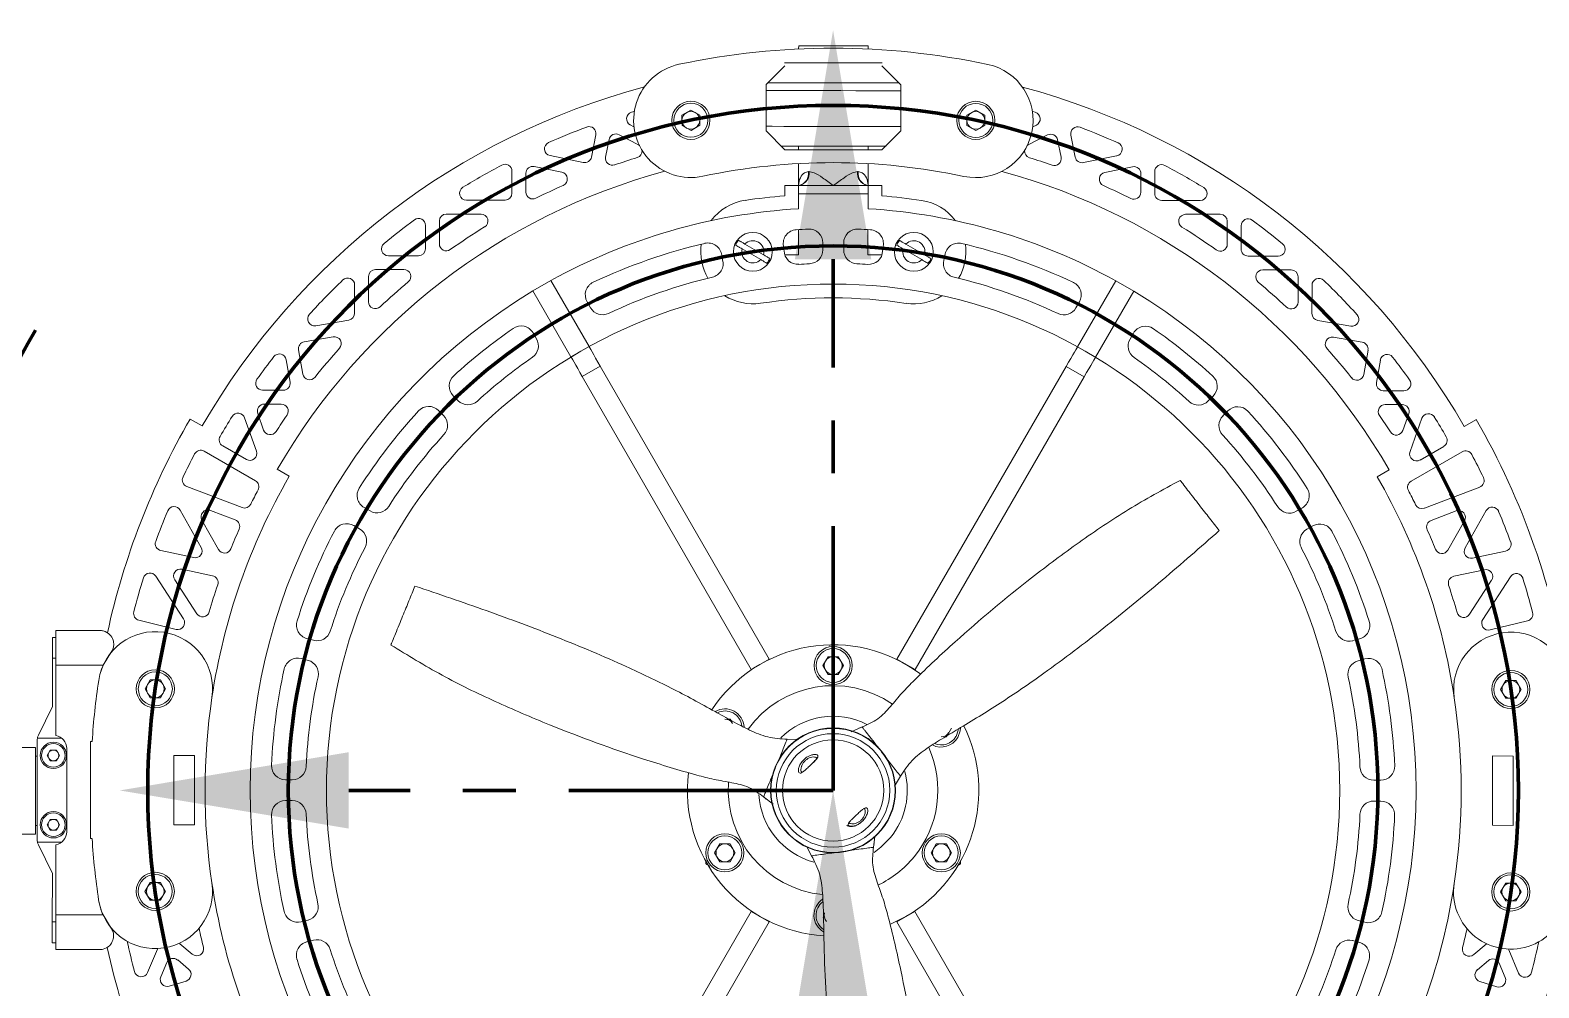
# Model space of a CAD drawing. Header units: millimetres. Extents: x 293 to 902, y 110 to 719.
# Drawn here: x 481.7 to 699.1, y 581.4 to 719.4 of the extents above; entities that cross this region are included whole.
import ezdxf

# ---------------------------------------------------------------- set-up
doc = ezdxf.new("R2010")
doc.units = ezdxf.units.MM
doc.linetypes.add('CENTERX2', pattern=[20.32, 12.7, -2.54, 2.54, -2.54])

msp = doc.modelspace()

# ---------------------------------------------------------------- linework, layer by layer
at = {"color": 7, "linetype": 'Continuous', "lineweight": 15}
for p, q in [((592.48, 717.17), (592.47, 716.72)), ((602.47, 716.71), (602.48, 717.16)), ((590.49, 714.28), (587.77, 711.57)), ((607.18, 711.56), (604.46, 714.27)), ((587.77, 711.57), (587.77, 704.89)), ((607.17, 704.89), (607.18, 711.56)), ((575.65, 707.16), (576.92, 707.91)), ((575.65, 707.16), (575.67, 705.68)), ((578.21, 707.19), (576.92, 707.91)), ((578.21, 707.19), (578.23, 705.71)), ((616.72, 707.16), (618, 707.9)), ((616.72, 707.16), (616.72, 705.68)), ((619.28, 707.16), (618, 707.9)), ((619.28, 707.16), (619.28, 705.68)), ((566.6, 704.34), (569.38, 702.91)), ((568.21, 705.76), (568.74, 705.49)), ((575.67, 705.68), (576.96, 704.96)), ((578.23, 705.71), (576.96, 704.96)), ((590.49, 702.18), (587.77, 704.89)), ((607.17, 704.89), (604.45, 702.17)), ((616.72, 705.68), (618, 704.94)), ((619.28, 705.68), (618, 704.94)), ((626.73, 705.74), (626.2, 705.47)), ((562.61, 701.14), (563.25, 704.32)), ((564.65, 701.14), (565.16, 703.66)), ((569.52, 702.82), (569.38, 702.91)), ((604.45, 702.17), (590.49, 702.18)), ((592.47, 702.71), (592.47, 702.18)), ((602.47, 702.18), (602.47, 702.7)), ((625.42, 702.8), (625.56, 702.89)), ((628.34, 704.32), (625.56, 702.89)), ((630.29, 701.12), (629.78, 703.63)), ((632.33, 701.11), (631.69, 704.29)), ((556.64, 701.34), (561.43, 700.36)), ((592.47, 700.2), (592.47, 697.04)), ((602.47, 697.03), (602.47, 700.19)), ((638.29, 701.31), (633.51, 700.33)), ((551.16, 695.92), (551.16, 699.09)), ((553.16, 696.09), (553.16, 698.79)), ((554.36, 699.76), (558.34, 698.95)), ((593.97, 699.03), (593.9, 699.03)), ((640.58, 699.73), (636.6, 698.92)), ((641.78, 696.05), (641.78, 698.75)), ((643.78, 695.88), (643.78, 699.05)), ((590.47, 697.04), (590.47, 695.55)), ((592.47, 697.04), (590.47, 697.04)), ((592.47, 697.04), (592.57, 697.04)), ((592.47, 695.84), (592.47, 697.04)), ((592.47, 693.69), (592.47, 695.84)), ((592.47, 695.84), (602.47, 695.83)), ((592.57, 697.04), (597.47, 697.03)), ((597.47, 697.03), (602.37, 697.03)), ((602.37, 697.03), (602.47, 697.03)), ((602.47, 695.83), (602.47, 697.03)), ((604.47, 697.03), (602.47, 697.03)), ((602.47, 695.83), (602.47, 693.68)), ((604.47, 697.03), (604.47, 695.55)), ((544.61, 694.92), (550.15, 694.92)), ((650.32, 694.88), (644.78, 694.88)), ((540.7, 688.61), (540.7, 691.92)), ((541.7, 692.92), (546.7, 692.92)), ((653.23, 692.88), (648.23, 692.88)), ((654.23, 688.57), (654.23, 691.88)), ((538.7, 687.91), (538.7, 691.28)), ((592.46, 690.68), (592.46, 687.04)), ((602.46, 690.68), (602.46, 687.03)), ((656.23, 687.86), (656.23, 691.23)), ((587, 686.35), (584.32, 687.9)), ((584.72, 688.6), (587.4, 687.05)), ((590.46, 687.03), (590.46, 687.04)), ((590.46, 687.04), (592.46, 687.04)), ((595.96, 687.76), (595.96, 688.76)), ((598.96, 687.75), (598.96, 688.76)), ((604.46, 687.03), (602.46, 687.03)), ((604.46, 687.02), (604.46, 687.03)), ((610.21, 686.35), (607.52, 687.9)), ((607.92, 688.59), (610.61, 687.04)), ((531.49, 684.91), (535.58, 684.91)), ((533.36, 686.91), (537.7, 686.91)), ((661.57, 686.86), (657.23, 686.86)), ((663.44, 684.86), (659.34, 684.86)), ((528.48, 678.62), (528.49, 682.69)), ((530.49, 680.28), (530.49, 683.91)), ((554.16, 681.85), (556.76, 683.35)), ((556.76, 683.35), (562.26, 673.82)), ((638.16, 683.31), (632.66, 673.79)), ((638.16, 683.31), (640.76, 681.81)), ((664.44, 680.23), (664.44, 683.85)), ((666.43, 678.57), (666.44, 682.64)), ((554.16, 681.85), (559.66, 672.32)), ((640.76, 681.81), (635.26, 672.29)), ((562.49, 679.41), (561.99, 680.28)), ((632.43, 679.38), (632.93, 680.25)), ((522.89, 676.82), (527.65, 677.64)), ((672.02, 676.76), (667.26, 677.58)), ((521.22, 674.5), (525.39, 675.22)), ((554.7, 674.92), (554.2, 675.78)), ((640.22, 674.88), (640.72, 675.75)), ((673.69, 674.44), (669.52, 675.16)), ((519.18, 668.69), (518.62, 671.92)), ((521.01, 669.85), (520.41, 673.34)), ((559.66, 672.32), (562.26, 673.82)), ((632.66, 673.79), (635.26, 672.29)), ((673.9, 669.78), (674.51, 673.28)), ((675.73, 668.62), (676.29, 671.86)), ((561.29, 669.49), (563.89, 670.98)), ((563.89, 670.98), (588.24, 628.77)), ((631.02, 670.96), (606.64, 628.77)), ((631.02, 670.96), (633.62, 669.46)), ((515.23, 667.52), (518.2, 667.52)), ((561.29, 669.49), (585.64, 627.27)), ((633.62, 669.46), (609.24, 627.27)), ((679.68, 667.45), (676.71, 667.45)), ((515.47, 665.52), (517.92, 665.52)), ((543.42, 666.01), (542.71, 666.72)), ((651.49, 665.97), (652.2, 666.68)), ((679.44, 665.45), (676.99, 665.45)), ((506.52, 662.37), (504.79, 663.37)), ((514.34, 658.73), (512.63, 663.54)), ((515.38, 661.78), (514.52, 664.18)), ((541.29, 663.89), (540.59, 664.6)), ((653.61, 663.85), (654.32, 664.56)), ((679.53, 661.71), (680.38, 664.12)), ((680.57, 658.67), (682.28, 663.47)), ((688.39, 662.3), (690.12, 663.3)), ((506.82, 658.73), (514.18, 654.48)), ((509.48, 659.5), (512.89, 657.53)), ((685.42, 659.43), (682.01, 657.46)), ((688.08, 658.66), (680.72, 654.41)), ((519.07, 655.12), (517.34, 656.12)), ((675.83, 655.05), (677.56, 656.05)), ((504.3, 653.64), (512.27, 650.6)), ((690.6, 653.57), (682.63, 650.53)), ((506.39, 644.87), (503.35, 650.24)), ((507.71, 650.2), (511.29, 648.83)), ((530.72, 650.12), (529.85, 650.62)), ((664.18, 650.07), (665.05, 650.57)), ((687.19, 650.13), (683.6, 648.76)), ((688.5, 644.79), (691.55, 650.16)), ((508.88, 644.54), (506.48, 648.77)), ((529.21, 647.52), (528.35, 648.02)), ((665.68, 647.47), (666.55, 647.97)), ((686.02, 644.47), (688.42, 648.7)), ((500.55, 644.41), (505.31, 643.4)), ((694.34, 644.33), (689.58, 643.32)), ((503.61, 641.71), (508.02, 640.77)), ((691.28, 641.64), (686.87, 640.7)), ((503.83, 634.56), (499.84, 640.72)), ((505.74, 635.29), (502.57, 640.19)), ((689.14, 635.22), (692.32, 640.12)), ((691.05, 634.49), (695.05, 640.64)), ((491.77, 632.88), (485.44, 632.88)), ((497.4, 634.36), (502.76, 633.05)), ((697.48, 634.28), (692.13, 632.97)), ((485.44, 631.88), (484.94, 631.88)), ((522.56, 631.48), (521.6, 631.74)), ((597.44, 631.01), (596.91, 630.7)), ((672.32, 631.42), (673.29, 631.68)), ((484.94, 621.91), (484.94, 628.88)), ((484.94, 628.88), (485.44, 628.88)), ((493.33, 629.63), (492.26, 627.88)), ((521.78, 628.58), (520.82, 628.84)), ((585.64, 627.27), (588.24, 628.77)), ((588.24, 628.77), (588.27, 628.73)), ((596.7, 629.11), (595.96, 627.83)), ((598.18, 629.11), (596.7, 629.11)), ((598.18, 629.11), (598.92, 627.83)), ((606.64, 628.77), (606.61, 628.72)), ((606.64, 628.77), (609.24, 627.27)), ((673.09, 628.52), (674.06, 628.78)), ((485.44, 627.88), (485.43, 617.77)), ((492.26, 627.88), (485.44, 627.88)), ((585.64, 627.27), (585.67, 627.23)), ((596.7, 626.55), (595.96, 627.83)), ((598.18, 626.55), (596.7, 626.55)), ((598.18, 626.55), (598.92, 627.83)), ((609.24, 627.27), (609.21, 627.22)), ((498.29, 624.47), (499.03, 625.75)), ((499.03, 623.19), (498.29, 624.47)), ((500.51, 625.75), (499.03, 625.75)), ((501.25, 624.47), (500.51, 625.75)), ((501.25, 624.47), (500.51, 623.19)), ((693.62, 624.39), (694.36, 625.67)), ((694.36, 623.11), (693.62, 624.39)), ((695.84, 625.67), (694.36, 625.67)), ((696.58, 624.39), (695.84, 625.67)), ((696.58, 624.39), (695.84, 623.11)), ((484.94, 621.91), (482.94, 617.79)), ((499.03, 623.19), (500.51, 623.19)), ((694.36, 623.11), (695.84, 623.11)), ((582.59, 620.12), (582.38, 620.12)), ((582.59, 620.12), (582.68, 619.95)), ((601.62, 618.98), (600.02, 618.28)), ((601.32, 618.85), (601.15, 618.83)), ((613.76, 617.55), (613.57, 617.55)), ((613.76, 617.55), (614.5, 618.83)), ((482.52, 616.03), (480.52, 616.03)), ((482.73, 602.84), (482.73, 616.92)), ((482.79, 617.38), (486.28, 617.38)), ((484.19, 614.88), (484.64, 615.65)), ((485.53, 615.65), (484.64, 615.65)), ((485.98, 614.88), (485.53, 615.65)), ((487, 615.88), (487, 603.88)), ((490.43, 616.88), (490.66, 616.88)), ((490.43, 616.88), (490.43, 602.88)), ((592.5, 617.16), (590.82, 617.22)), ((482.72, 614.78), (482.52, 614.78)), ((484.64, 614.11), (484.19, 614.88)), ((484.64, 614.11), (485.53, 614.11)), ((485.98, 614.88), (485.53, 614.11)), ((502.43, 604.87), (502.43, 614.87)), ((502.43, 614.87), (505.43, 614.87)), ((505.43, 614.87), (505.43, 604.87)), ((692.43, 614.8), (695.43, 614.79)), ((692.43, 604.8), (692.43, 614.8)), ((695.43, 614.79), (695.43, 604.79)), ((482.73, 612.01), (482.72, 612.01)), ((482.73, 611.84), (482.72, 611.84)), ((482.73, 611.5), (482.72, 611.5)), ((482.73, 611.1), (482.72, 611.1)), ((519.51, 611.36), (518.51, 611.37)), ((606.26, 610.46), (607.14, 611.87)), ((675.35, 611.3), (676.35, 611.3)), ((482.73, 610.62), (482.72, 610.62)), ((482.73, 610.07), (482.72, 610.07)), ((482.73, 609.5), (482.72, 609.5)), ((482.73, 608.95), (482.72, 608.95)), ((587.42, 608.89), (588.81, 607.85)), ((587.68, 608.69), (587.78, 608.56)), ((482.73, 608.47), (482.72, 608.47)), ((482.72, 608.07), (482.73, 608.07)), ((482.72, 607.73), (482.73, 607.73)), ((482.72, 607.55), (482.73, 607.55)), ((519.51, 608.36), (518.51, 608.37)), ((675.35, 608.3), (676.35, 608.3)), ((482.52, 604.78), (482.72, 604.78)), ((484.19, 604.88), (484.63, 605.65)), ((484.63, 604.11), (484.19, 604.88)), ((485.53, 605.65), (484.63, 605.65)), ((485.97, 604.88), (485.53, 605.65)), ((485.97, 604.88), (485.53, 604.11)), ((505.43, 604.87), (502.43, 604.87)), ((695.43, 604.79), (692.43, 604.8)), ((480.52, 603.53), (482.52, 603.53)), ((482.78, 602.38), (486.28, 602.38)), ((484.63, 604.11), (485.53, 604.11)), ((490.43, 602.88), (490.66, 602.88)), ((603.26, 601.64), (603.43, 603.14)), ((482.93, 601.97), (484.93, 597.85)), ((485.43, 601.99), (485.42, 591.88)), ((581.1, 602.12), (580.36, 600.84)), ((581.1, 599.56), (580.36, 600.84)), ((582.58, 602.12), (581.1, 602.12)), ((582.58, 602.12), (583.32, 600.84)), ((582.58, 599.56), (583.32, 600.84)), ((593.65, 601.71), (594.34, 600.41)), ((603.29, 601.96), (603.36, 602.12)), ((612.28, 602.11), (611.54, 600.83)), ((612.28, 599.55), (611.54, 600.83)), ((613.76, 602.11), (612.28, 602.11)), ((613.75, 599.55), (614.49, 600.83)), ((613.76, 602.11), (614.49, 600.83)), ((484.92, 590.88), (484.93, 597.85)), ((579.09, 599.8), (579.09, 599.25)), ((582.58, 599.56), (581.1, 599.56)), ((613.75, 599.55), (612.28, 599.55)), ((615.41, 599.03), (615.77, 599.24)), ((615.77, 599.24), (615.77, 599.73)), ((498.28, 595.28), (499.02, 596.56)), ((500.5, 596.56), (499.02, 596.56)), ((501.24, 595.28), (500.5, 596.56)), ((693.61, 595.2), (694.35, 596.48)), ((695.83, 596.48), (694.35, 596.48)), ((696.57, 595.2), (695.83, 596.48)), ((499.02, 594), (498.28, 595.28)), ((499.02, 594), (500.5, 594)), ((501.24, 595.28), (500.5, 594)), ((694.35, 593.92), (693.61, 595.2)), ((694.35, 593.92), (695.83, 593.92)), ((696.57, 595.2), (695.83, 593.92)), ((492.24, 591.88), (485.42, 591.88)), ((492.24, 591.88), (493.32, 590.13)), ((561.24, 550.21), (585.63, 592.4)), ((585.63, 592.4), (585.65, 592.45)), ((588.22, 590.9), (585.63, 592.4)), ((595.99, 591.5), (596.05, 591.71)), ((605.63, 590.5), (607.92, 591.64)), ((609.22, 592.39), (606.62, 590.89)), ((609.22, 592.39), (609.2, 592.44)), ((633.57, 550.18), (609.22, 592.39)), ((484.92, 590.88), (485.42, 590.88)), ((521.77, 591.15), (520.8, 590.89)), ((563.84, 548.71), (588.22, 590.9)), ((588.22, 590.9), (588.25, 590.95)), ((606.62, 590.89), (606.6, 590.94)), ((630.97, 548.68), (606.62, 590.89)), ((673.08, 591.08), (674.05, 590.82)), ((484.92, 587.88), (485.42, 587.88)), ((500.1, 587.03), (500.06, 586.93)), ((503.24, 587.8), (503.32, 587.72)), ((505.09, 586.24), (503.32, 587.72)), ((522.54, 588.25), (521.58, 587.99)), ((672.3, 588.19), (673.27, 587.93)), ((689.76, 586.16), (691.52, 587.65)), ((691.61, 587.72), (691.52, 587.65)), ((694.75, 586.95), (694.79, 586.85)), ((491.75, 586.88), (485.42, 586.88)), ((498.65, 583.58), (500.06, 586.93)), ((500.56, 582.94), (501.42, 585.01)), ((504.56, 584.07), (502.99, 585.39)), ((690.28, 583.99), (691.86, 585.31)), ((694.29, 582.86), (693.42, 584.93)), ((696.19, 583.5), (694.79, 586.85)), ((501.77, 581.6), (504.21, 582.35)), ((693.07, 581.52), (690.63, 582.27))]:
    msp.add_line(p, q, dxfattribs=at)
at = {"color": 1, "linetype": 'CENTERX2', "lineweight": 158, "ltscale": 3}
for q in [(597.43, 686.41), (527.64, 609.83)]:
    msp.add_line((597.43, 609.83), q, dxfattribs=at)
at = {"color": 8, "linetype": 'Continuous', "lineweight": 15}
for p, q in [((482.73, 611.99), (482.72, 611.99)), ((482.73, 611.8), (482.72, 611.8)), ((482.73, 611.45), (482.72, 611.45)), ((482.73, 611.02), (482.72, 611.02)), ((482.73, 610.96), (482.72, 610.96)), ((482.73, 610.45), (482.72, 610.45)), ((482.73, 610.38), (482.72, 610.38)), ((482.73, 609.82), (482.72, 609.82)), ((482.73, 609.75), (482.72, 609.75)), ((482.73, 609.19), (482.72, 609.19)), ((482.73, 609.12), (482.72, 609.12)), ((482.73, 608.6), (482.72, 608.6)), ((482.73, 608.54), (482.72, 608.54)), ((482.73, 608.11), (482.72, 608.11)), ((482.73, 607.76), (482.72, 607.76)), ((482.73, 607.57), (482.72, 607.57))]:
    msp.add_line(p, q, dxfattribs=at)
at = {"color": 7, "linetype": 'Continuous', "lineweight": 15, "flags": 128}
for points in [[(592.48, 717.17), (592.58, 717.17), (593.04, 717.17), (593.82, 717.16), (594.88, 717.16), (596.13, 717.16), (597.48, 717.16)], [(597.48, 717.16), (598.82, 717.16), (600.07, 717.16), (601.13, 717.16), (601.91, 717.16), (602.37, 717.16), (602.48, 717.16)], [(604.51, 714.7), (603.11, 714.7), (601.34, 714.7), (599.44, 714.7), (597.47, 714.71), (595.51, 714.71), (593.61, 714.71), (591.84, 714.71), (590.45, 714.71)], [(606.97, 711.85), (606.3, 711.85), (604.62, 711.85), (602.73, 711.85), (600.69, 711.85), (598.56, 711.85), (596.39, 711.85), (594.25, 711.85), (592.21, 711.85), (590.32, 711.85), (588.64, 711.85), (588.01, 711.85)], [(607.18, 710.7), (606.3, 710.7), (604.62, 710.7), (602.73, 710.7), (600.69, 710.7), (598.56, 710.71), (596.39, 710.71), (594.25, 710.71), (592.21, 710.71), (590.32, 710.71), (588.64, 710.71), (587.77, 710.71)], [(587.77, 710.71), (588.64, 710.71), (590.32, 710.71), (592.21, 710.71), (594.25, 710.71), (596.39, 710.71), (598.56, 710.71), (600.69, 710.7), (602.73, 710.7), (604.62, 710.7), (606.3, 710.7), (607.18, 710.7)], [(568.39, 707.61), (568.75, 707.72), (568.79, 707.73)], [(626.56, 707.59), (626.2, 707.69), (626.15, 707.71)], [(587.77, 705.57), (588.64, 705.57), (590.32, 705.56), (592.21, 705.56), (594.25, 705.56), (596.39, 705.56), (598.55, 705.56), (600.69, 705.56), (602.73, 705.56), (604.62, 705.56), (606.3, 705.56), (607.17, 705.56)], [(589.89, 702.71), (590.26, 702.71), (591.84, 702.71), (593.6, 702.71), (595.5, 702.71), (597.47, 702.71)], [(597.47, 702.71), (599.44, 702.7), (601.33, 702.7), (603.1, 702.7), (604.68, 702.7), (605.06, 702.7)], [(559.67, 672.31), (559.69, 672.27), (559.77, 672.12), (559.91, 671.88), (560.1, 671.55), (560.34, 671.13), (560.63, 670.64), (560.94, 670.09), (561.29, 669.49)], [(562.26, 673.8), (562.29, 673.77), (562.37, 673.62), (562.51, 673.38), (562.7, 673.04), (562.94, 672.63), (563.22, 672.14), (563.54, 671.59), (563.89, 670.98)], [(632.65, 673.78), (632.63, 673.74), (632.54, 673.59), (632.4, 673.35), (632.21, 673.02), (631.97, 672.6), (631.69, 672.11), (631.37, 671.56), (631.02, 670.96)], [(635.25, 672.27), (635.23, 672.24), (635.14, 672.09), (635, 671.85), (634.81, 671.52), (634.57, 671.1), (634.29, 670.61), (633.97, 670.06), (633.62, 669.46)], [(485.44, 627.88), (485.44, 628.85), (485.44, 629.79), (485.44, 630.66), (485.44, 631.41), (485.44, 632.04), (485.44, 632.5), (485.44, 632.78), (485.44, 632.88)], [(484.94, 628.88), (484.94, 629.9), (484.94, 630.81), (484.94, 631.48), (484.94, 631.83), (484.94, 631.88)], [(615.15, 617.6), (615.45, 618.51), (615.47, 618.68)], [(615.4, 617.45), (615.74, 618.4), (615.77, 618.85)], [(482.52, 616.03), (482.52, 615.99), (482.52, 615.63), (482.52, 614.93), (482.52, 613.93), (482.52, 612.69), (482.52, 611.28), (482.52, 609.78)], [(482.72, 614.78), (482.72, 614.68), (482.72, 614.22), (482.72, 613.44), (482.72, 612.38), (482.72, 611.13), (482.72, 609.78)], [(482.52, 609.78), (482.52, 608.29), (482.52, 606.88), (482.52, 605.64), (482.52, 604.64), (482.52, 603.94), (482.52, 603.58), (482.52, 603.53)], [(482.72, 609.78), (482.72, 608.43), (482.72, 607.18), (482.72, 606.13), (482.72, 605.34), (482.72, 604.89), (482.72, 604.78)], [(603.33, 600.9), (604.31, 601.64), (605.7, 603.04)], [(485.42, 586.88), (485.42, 586.97), (485.42, 587.26), (485.42, 587.72), (485.42, 588.34), (485.42, 589.1), (485.42, 589.97), (485.42, 590.9), (485.42, 591.88)], [(484.92, 587.88), (484.92, 587.89), (484.92, 588.17), (484.92, 588.83), (484.92, 589.78), (484.92, 590.88)]]:
    msp.add_lwpolyline(points, dxfattribs=at)
at = {"color": 7, "linetype": 'Continuous', "lineweight": 15}
for centre, radius in [((576.94, 706.43), 2.75), ((576.94, 706.43), 2.45), ((618, 706.42), 2.75), ((618, 706.42), 2.45), ((585.86, 687.48), 2.8), ((609.07, 687.47), 2.8), ((597.43, 609.83), 73), ((597.44, 627.83), 2.75), ((597.44, 627.83), 2.45), ((499.77, 624.47), 2.75), ((499.77, 624.47), 2.45), ((695.1, 624.39), 2.75), ((695.1, 624.39), 2.45), ((597.43, 609.83), 9), ((597.43, 609.83), 8.95), ((597.43, 609.83), 8.18), ((485.08, 614.88), 1.9), ((485.08, 614.88), 1.7), ((597.43, 609.83), 7.3), ((485.08, 604.88), 1.9), ((485.08, 604.88), 1.7), ((581.84, 600.84), 2.75), ((581.84, 600.84), 2.45), ((613.02, 600.83), 2.75), ((613.02, 600.83), 2.45), ((499.76, 595.28), 2.75), ((695.09, 595.2), 2.75), ((499.76, 595.28), 2.45), ((695.09, 595.2), 2.45)]:
    msp.add_circle(centre, radius, dxfattribs=at)
at = {"color": 4, "lineweight": 100}
msp.add_circle((597.43, 609.83), 98.75, dxfattribs=at)
at = {"color": 6, "lineweight": 100}
msp.add_circle((597.43, 609.83), 78.5, dxfattribs=at)
at = {"color": 7, "linetype": 'Continuous', "lineweight": 15}
for centre, radius, start, end in [((597.43, 609.83), 107, 77.9768, 101.9768), ((576.94, 706.43), 8.25, 101.9768, 281.9768), ((618, 706.42), 8.25, 257.9768, 77.9768), ((597.43, 609.83), 105, 105.0073, 149.9768), ((597.43, 609.83), 105, 29.9768, 74.9464), ((568.67, 706.65), 1, 106.5447, 242.7549), ((576.94, 706.43), 1.28, 120.7128, 180.7128), ((576.94, 706.43), 1.28, 60.7128, 120.7128), ((576.94, 706.43), 1.28, 0.7128, 60.7128), ((618, 706.42), 1.28, 119.9768, 179.9768), ((618, 706.42), 1.28, 59.9768, 119.9768), ((618, 706.42), 1.28, 359.9768, 59.9768), ((626.27, 706.63), 1, 297.1987, 73.4089), ((597.43, 609.83), 102, 110.3707, 113.6951), ((562.27, 704.52), 1, 348.4497, 110.3707), ((566.14, 703.46), 1, 62.7549, 168.4497), ((576.94, 706.43), 1.28, 180.7128, 240.7128), ((576.94, 706.43), 1.28, 240.7128, 300.7128), ((576.94, 706.43), 1.28, 300.7128, 0.7128), ((618, 706.42), 1.28, 179.9768, 239.9768), ((618, 706.42), 1.28, 239.9768, 299.9768), ((618, 706.42), 1.28, 299.9768, 359.9768), ((628.8, 703.43), 1, 11.504, 117.1987), ((632.67, 704.49), 1, 69.5829, 191.504), ((597.43, 609.83), 102, 66.2585, 69.5829), ((556.84, 702.32), 1, 113.6951, 258.4497), ((638.1, 702.29), 1, 281.504, 66.2585), ((550.16, 699.09), 1, 359.9768, 117.9091), ((561.63, 701.34), 1, 258.4497, 348.4497), ((565.63, 700.94), 1, 168.4497, 289.2439), ((597.43, 609.83), 95.5, 107.1858, 109.2439), ((568.92, 702.02), 1, 287.1858, 4.6937), ((597.43, 609.83), 90.5, 77.9768, 101.9768), ((626.02, 702), 1, 175.26, 252.7678), ((597.43, 609.83), 95.5, 70.7098, 72.7678), ((629.31, 700.92), 1, 250.7098, 11.504), ((633.31, 701.31), 1, 191.504, 281.504), ((644.78, 699.05), 1, 62.0446, 179.9768), ((597.43, 609.83), 92.5, 105.2056, 149.9768), ((597.43, 609.83), 102, 117.9091, 121.5314), ((554.16, 698.79), 1, 78.4497, 179.9768), ((558.14, 697.97), 1, 294.0281, 78.4497), ((592.12, 698.79), 1.79, 281.0304, 7.8484), ((592.2, 698.78), 1.78, 281.7761, 8.2044), ((602.73, 698.78), 1.78, 171.7485, 258.178), ((600.99, 661.93), 37.1, 89.9192, 90.0306), ((602.81, 698.79), 1.79, 172.1062, 258.9235), ((597.43, 609.83), 92.5, 29.9768, 74.748), ((636.8, 697.94), 1, 101.504, 245.9256), ((640.78, 698.75), 1, 359.9768, 101.504), ((597.43, 609.83), 102, 58.4222, 62.0446), ((544.61, 695.92), 1, 121.5314, 269.9768), ((550.16, 695.92), 1, 269.9768, 359.9768), ((554.16, 696.09), 1, 179.9768, 296.6449), ((597.43, 609.83), 95.5, 114.0281, 116.6449), ((597.43, 609.83), 95.5, 63.3088, 65.9256), ((640.78, 696.05), 1, 243.3088, 359.9768), ((644.78, 695.88), 1, 179.9768, 269.9768), ((650.32, 695.88), 1, 269.9768, 58.4222), ((597.43, 609.83), 84, 93.3893, 118.9536), ((585.86, 687.48), 7.5, 98.4768, 143.1399), ((597.43, 609.83), 86, 94.6456, 98.4768), ((597.43, 609.83), 84, 61, 86.5644), ((597.43, 609.83), 86, 81.4768, 85.3081), ((609.07, 687.47), 7.5, 36.8138, 81.4768), ((597.43, 609.83), 102, 126.2572, 129.3745), ((537.7, 691.28), 1, 359.9768, 126.2572), ((541.7, 691.92), 1, 89.9768, 179.9768), ((546.7, 691.92), 1, 301.7186, 89.9768), ((648.23, 691.88), 1, 89.9768, 238.2351), ((653.23, 691.88), 1, 359.9768, 89.9768), ((657.23, 691.23), 1, 53.6964, 179.9768), ((597.43, 609.83), 102, 50.5791, 53.6964), ((597.43, 609.83), 95.5, 121.7186, 125.2785), ((585.86, 687.48), 2.64, 141.2595, 158.6941), ((592.25, 688.66), 2, 93.7603, 190.5266), ((597.43, 609.83), 81, 92.5161, 93.7603), ((593.96, 688.76), 2, 359.9768, 92.5161), ((600.96, 688.75), 2, 87.4376, 179.9768), ((597.43, 609.83), 81, 86.1934, 87.4376), ((602.68, 688.66), 2, 349.4271, 86.1934), ((597.43, 609.83), 95.5, 54.6752, 58.2351), ((533.36, 687.91), 1, 129.3745, 269.9768), ((537.7, 687.91), 1, 269.9768, 359.9768), ((541.7, 688.61), 1, 179.9768, 305.2785), ((597.43, 609.83), 81, 103.1934, 115.2573), ((585.86, 687.48), 7.5, 171.5668, 210.5504), ((579.4, 686.75), 2, 6.4271, 103.1934), ((585.86, 687.48), 4.5, 186.4271, 195.2581), ((585.86, 687.48), 1.6, 164.4543, 315.4993), ((585.86, 687.48), 1.6, 344.4543, 135.4993), ((585.86, 687.48), 4.5, 1.6956, 10.5266), ((592.36, 687.67), 2, 181.6956, 273.7302), ((593.96, 687.76), 2, 272.5487, 359.9768), ((600.96, 687.75), 2, 179.9768, 267.405), ((602.57, 687.66), 2, 266.2235, 358.2581), ((609.07, 687.47), 4.5, 169.4271, 178.2581), ((609.07, 687.47), 2.64, 141.2595, 158.6941), ((609.07, 687.47), 1.6, 164.4543, 315.4993), ((609.07, 687.47), 1.6, 344.4543, 135.4993), ((609.07, 687.47), 4.5, 344.6956, 353.5266), ((615.52, 686.73), 2, 76.7603, 173.5266), ((609.07, 687.47), 7.5, 329.4033, 8.3869), ((597.43, 609.83), 81, 64.6964, 76.7603), ((653.23, 688.57), 1, 234.6752, 359.9768), ((657.23, 687.86), 1, 179.9768, 269.9768), ((661.57, 687.86), 1, 269.9768, 50.5791), ((531.49, 683.91), 1, 89.9768, 179.9768), ((535.58, 683.91), 1, 309.8609, 89.9768), ((579.59, 685.77), 2, 283.2235, 15.2581), ((585.86, 687.48), 2.64, 321.2595, 338.6941), ((597.43, 609.83), 76, 92.5487, 93.7302), ((597.43, 609.83), 76, 86.2235, 87.405), ((609.07, 687.47), 2.64, 321.2595, 338.6941), ((615.34, 685.75), 2, 164.6956, 256.7302), ((659.34, 683.86), 1, 89.9768, 230.0928), ((663.44, 683.86), 1, 359.9768, 89.9768), ((597.43, 609.83), 102, 133.8307, 137.7041), ((527.49, 682.69), 1, 359.9768, 133.8307), ((597.43, 609.83), 95.5, 129.8609, 133.1086), ((563.72, 681.28), 2, 115.2573, 209.9768), ((597.43, 609.83), 76, 103.2235, 115.1966), ((597.43, 609.83), 76, 64.757, 76.7302), ((631.2, 681.25), 2, 329.9768, 64.6964), ((597.43, 609.83), 95.5, 46.845, 50.0928), ((667.44, 682.64), 1, 46.1229, 179.9768), ((597.43, 609.83), 102, 42.2496, 46.1229), ((597.43, 609.83), 84, 121, 238.9536), ((585.86, 687.48), 7.5, 237.5384, 278.4768), ((597.43, 609.83), 71, 81.4768, 98.4768), ((609.07, 687.47), 7.5, 261.4768, 302.4153), ((597.43, 609.83), 84, 301, 58.9536), ((522.72, 677.8), 1, 137.7041, 279.7995), ((527.48, 678.62), 1, 279.7995, 359.9768), ((531.49, 680.28), 1, 179.9768, 313.1086), ((564.22, 680.41), 2, 209.9768, 295.1966), ((630.7, 680.39), 2, 244.757, 329.9768), ((663.44, 680.23), 1, 226.845, 359.9768), ((667.43, 678.57), 1, 179.9768, 260.1542), ((672.19, 677.74), 1, 260.1542, 42.2496), ((597.43, 609.83), 81, 124.6964, 132.4376), ((552.46, 674.79), 2, 29.9768, 124.6964), ((642.45, 674.75), 2, 55.2573, 149.9768), ((597.43, 609.83), 81, 47.5161, 55.2573), ((521.39, 673.51), 1, 99.7995, 189.7995), ((525.56, 674.23), 1, 318.1362, 99.7995), ((552.96, 673.92), 2, 304.757, 29.9768), ((641.95, 673.88), 2, 149.9768, 235.1966), ((669.35, 674.18), 1, 80.1542, 221.8174), ((673.52, 673.45), 1, 350.1542, 80.1542), ((597.43, 609.83), 102, 142.1882, 144.4761), ((517.64, 671.75), 1, 9.7995, 142.1882), ((597.43, 609.83), 95.5, 138.1362, 141.4162), ((597.43, 609.83), 76, 124.757, 132.405), ((597.43, 609.83), 76, 47.5487, 55.1966), ((597.43, 609.83), 95.5, 38.5375, 41.8174), ((677.27, 671.69), 1, 37.7655, 170.1542), ((597.43, 609.83), 102, 35.4776, 37.7655), ((522, 670.02), 1, 189.7995, 321.4162), ((544.12, 668.14), 2, 132.4376, 224.9768), ((650.79, 668.09), 2, 314.9768, 47.5161), ((672.91, 669.96), 1, 218.5375, 350.1542), ((515.23, 668.52), 1, 144.4761, 269.9768), ((518.2, 668.52), 1, 269.9768, 9.7995), ((676.71, 668.45), 1, 170.1542, 269.9768), ((679.68, 668.45), 1, 269.9768, 35.4776), ((515.47, 664.52), 1, 89.9768, 199.5403), ((517.92, 664.52), 1, 325.4813, 89.9768), ((544.83, 667.43), 2, 224.9768, 312.405), ((650.08, 667.39), 2, 227.5487, 314.9768), ((676.99, 664.45), 1, 89.9768, 214.4724), ((679.44, 664.45), 1, 340.4133, 89.9768), ((597.43, 609.83), 107, 149.9768, 167.7441), ((597.43, 609.83), 102, 148.0984, 149.9768), ((511.69, 663.21), 1, 19.5403, 148.0984), ((597.43, 609.83), 95.5, 145.4813, 147.1966), ((597.43, 609.83), 81, 137.5161, 147.4376), ((539.17, 663.19), 2, 44.9768, 137.5161), ((539.88, 662.48), 2, 317.5487, 44.9768), ((655.03, 662.43), 2, 134.9768, 222.405), ((655.73, 663.14), 2, 42.4376, 134.9768), ((597.43, 609.83), 81, 32.5161, 42.4376), ((597.43, 609.83), 95.5, 32.7571, 34.4724), ((683.22, 663.14), 1, 31.8553, 160.4133), ((597.43, 609.83), 102, 29.9768, 31.8553), ((597.43, 609.83), 107, 8.4768, 29.9768), ((509.98, 660.37), 1, 149.9768, 239.9768), ((516.32, 662.11), 1, 199.5403, 327.1966), ((597.43, 609.83), 76, 137.5487, 147.405), ((597.43, 609.83), 76, 32.5487, 42.405), ((678.59, 662.05), 1, 212.7571, 340.4133), ((506.32, 657.87), 1, 59.9768, 152.2025), ((513.39, 658.4), 1, 239.9768, 19.5403), ((684.92, 660.3), 1, 299.9768, 29.9768), ((688.58, 657.79), 1, 27.7512, 119.9768), ((597.43, 609.83), 104, 152.2025, 154.2541), ((681.51, 658.33), 1, 160.4133, 299.9768), ((597.43, 609.83), 104, 25.6996, 27.7512), ((504.66, 654.57), 1, 154.2541, 249.0927), ((597.43, 609.83), 90.5, 149.9768, 171.4768), ((513.68, 653.61), 1, 332.4028, 59.9768), ((597.43, 609.83), 90.5, 8.4768, 29.9768), ((681.22, 653.54), 1, 119.9768, 207.5509), ((690.24, 654.5), 1, 290.861, 25.6996), ((597.43, 609.83), 93.5, 152.4028, 153.8177), ((530.85, 652.35), 2, 147.4376, 239.9768), ((664.05, 652.3), 2, 299.9768, 32.5161), ((597.43, 609.83), 93.5, 26.1359, 27.5509), ((597.43, 609.83), 104, 157.2015, 159.8058), ((502.48, 649.75), 1, 29.5332, 157.2015), ((507.35, 649.26), 1, 69.0927, 209.5332), ((512.63, 651.53), 1, 249.0927, 333.8177), ((531.72, 651.85), 2, 239.9768, 327.405), ((663.18, 651.8), 2, 212.5487, 299.9768), ((682.27, 651.46), 1, 206.1359, 290.861), ((687.55, 649.19), 1, 330.4205, 110.861), ((692.42, 649.67), 1, 22.7522, 150.4205), ((597.43, 609.83), 104, 20.1479, 22.7522), ((510.94, 647.89), 1, 336.2492, 69.0927), ((527.35, 646.29), 2, 59.9768, 152.5161), ((667.55, 646.24), 2, 27.4376, 119.9768), ((683.96, 647.82), 1, 110.861, 203.7044), ((500.76, 645.39), 1, 159.8058, 257.9581), ((597.43, 609.83), 93.5, 156.2492, 158.1328), ((597.43, 609.83), 81, 152.5161, 162.4376), ((528.21, 645.79), 2, 332.5487, 59.9768), ((666.68, 645.74), 2, 119.9768, 207.405), ((597.43, 609.83), 81, 17.5161, 27.4376), ((597.43, 609.83), 93.5, 21.8209, 23.7044), ((694.13, 645.31), 1, 281.9956, 20.1479), ((505.52, 644.37), 1, 257.9581, 29.5332), ((509.74, 645.03), 0.991, 209.5332, 338.1328), ((597.43, 609.83), 76, 152.5487, 162.405), ((597.43, 609.83), 76, 17.5487, 27.405), ((685.15, 644.96), 0.991, 201.8209, 330.4205), ((689.37, 644.3), 1, 150.4205, 281.9956), ((503.4, 640.74), 1, 77.9581, 212.9581), ((691.48, 640.66), 1, 326.9956, 101.9956), ((597.43, 609.83), 104, 162.8682, 165.6674), ((499, 640.17), 1, 32.9581, 162.8682), ((597.43, 609.83), 93.5, 161.5141, 164.0269), ((507.81, 639.8), 1, 341.5141, 77.9581), ((687.08, 639.72), 1, 101.9956, 198.4395), ((597.43, 609.83), 93.5, 15.9268, 18.4395), ((695.89, 640.09), 1, 17.0855, 146.9956), ((597.43, 609.83), 104, 14.2862, 17.0855), ((497.64, 635.33), 1, 165.6674, 256.2237), ((506.58, 635.84), 1, 212.9581, 344.0269), ((688.3, 635.77), 1, 195.9268, 326.9956), ((697.25, 635.25), 1, 283.7299, 14.2862), ((499.77, 624.47), 8.25, 351.4768, 171.4768), ((502.99, 634.02), 1, 256.2237, 32.9581), ((522.11, 633.67), 2, 162.4376, 254.9768), ((523.08, 633.41), 2, 254.9768, 342.405), ((671.8, 633.35), 2, 197.5487, 284.9768), ((672.77, 633.61), 2, 284.9768, 17.5161), ((695.1, 624.39), 8.25, 8.4768, 188.4768), ((691.89, 633.94), 1, 146.9956, 283.7299), ((597.43, 609.83), 21, 53.0277, 146.3691), ((520.3, 626.91), 2, 74.9768, 167.5161), ((521.27, 626.65), 2, 347.5487, 74.9768), ((597.44, 627.83), 1.28, 149.9768, 209.9768), ((597.44, 627.83), 1.28, 89.9768, 149.9768), ((597.44, 627.83), 1.28, 29.9768, 89.9768), ((597.44, 627.83), 1.28, 329.9768, 29.9768), ((673.61, 626.59), 2, 104.9768, 192.405), ((674.58, 626.85), 2, 12.4376, 104.9768), ((499.77, 624.47), 8.25, 155.6096, 171.4768), ((597.43, 609.83), 81, 167.5161, 177.4376), ((597.43, 609.83), 76, 167.5487, 177.405), ((597.44, 627.83), 1.28, 209.9768, 269.9768), ((597.44, 627.83), 1.28, 269.9768, 329.9768), ((597.43, 609.83), 76, 2.5487, 12.405), ((597.43, 609.83), 81, 2.5161, 12.4376), ((597.43, 609.83), 107, 171.4768, 176.2258), ((499.77, 624.47), 1.28, 149.9768, 209.9768), ((499.77, 624.47), 1.28, 89.9768, 149.9768), ((499.77, 624.47), 1.28, 29.9768, 89.9768), ((499.77, 624.47), 1.28, 329.9768, 29.9768), ((597.43, 609.83), 15.1, 55.5469, 144.1525), ((695.1, 624.39), 1.28, 149.9768, 209.9768), ((695.1, 624.39), 1.28, 89.9768, 149.9768), ((695.1, 624.39), 1.28, 29.9768, 89.9768), ((695.1, 624.39), 1.28, 329.9768, 29.9768), ((499.77, 624.47), 1.28, 209.9768, 269.9768), ((499.77, 624.47), 1.28, 269.9768, 329.9768), ((597.43, 609.83), 90.5, 171.4768, 188.4768), ((597.43, 609.83), 90.5, 351.4768, 8.4768), ((695.1, 624.39), 1.28, 209.9768, 269.9768), ((695.1, 624.39), 1.28, 269.9768, 329.9768), ((581.85, 618.84), 2.75, 3.0975, 120.3093), ((581.85, 618.84), 2.45, 7.22, 116.1437), ((581.85, 618.84), 1.28, 29.9768, 89.9768), ((597.43, 609.83), 10.7, 62.9077, 134.7798), ((484.73, 616.92), 2, 154.0577, 166.6724), ((485.08, 615.88), 1.92, 359.9768, 79.4736), ((597.43, 609.83), 21, 299.9768, 26.3467), ((613.02, 618.83), 2.75, 242.6507, 329.9768), ((613.02, 618.83), 2.45, 246.7017, 329.9768), ((613.02, 618.83), 1.28, 269.9768, 329.9768), ((484.73, 616.92), 2, 166.6724, 179.9768), ((485.08, 614.88), 0.772, 149.9768, 209.9768), ((485.08, 614.88), 0.772, 89.9768, 149.9768), ((485.08, 614.88), 0.773, 29.9768, 89.9768), ((485.08, 614.88), 0.773, 329.9768, 29.9768), ((597.43, 609.83), 15.1, 320.5779, 24.1444), ((485.08, 614.88), 0.772, 209.9768, 269.9768), ((485.08, 614.88), 0.773, 269.9768, 329.9768), ((518.51, 613.37), 2, 177.4376, 269.9768), ((519.51, 613.36), 2, 269.9768, 357.405), ((675.35, 613.3), 2, 182.5487, 269.9768), ((676.36, 613.3), 2, 269.9768, 2.5161), ((597.43, 609.83), 21, 173.0097, 266.3856), ((597.43, 609.83), 15.1, 175.5511, 264.1742), ((597.43, 609.83), 10.7, 320.5779, 14.7349), ((597.43, 609.83), 10.7, 183.2514, 255.0593), ((518.51, 606.37), 2, 89.9768, 182.5161), ((519.51, 606.36), 2, 2.5487, 89.9768), ((675.35, 606.3), 2, 89.9768, 177.405), ((676.35, 606.3), 2, 357.4376, 89.9768), ((485.08, 604.88), 0.773, 149.9768, 209.9768), ((485.08, 604.88), 0.773, 89.9768, 149.9768), ((485.08, 604.88), 0.773, 209.9768, 269.9768), ((485.08, 604.88), 0.772, 29.9768, 89.9768), ((485.08, 604.88), 0.773, 269.9768, 329.9768), ((485.08, 604.88), 0.773, 329.9768, 29.9768), ((597.43, 609.83), 81, 182.5161, 192.4376), ((597.43, 609.83), 76, 182.5487, 192.405), ((597.43, 609.83), 76, 347.5487, 357.405), ((597.43, 609.83), 81, 347.5161, 357.4376), ((484.73, 602.84), 2, 179.9768, 193.2812), ((484.73, 602.84), 2, 193.2812, 205.8959), ((485.08, 603.88), 1.92, 280.4801, 359.9768), ((597.43, 609.83), 107, 183.7278, 188.4768), ((581.84, 600.84), 1.28, 149.9768, 209.9768), ((581.84, 600.84), 1.28, 89.9768, 149.9768), ((581.84, 600.84), 1.28, 209.9768, 269.9768), ((581.84, 600.84), 1.28, 29.9768, 89.9768), ((581.84, 600.84), 1.28, 269.9768, 329.9768), ((581.84, 600.84), 1.28, 329.9768, 29.9768), ((597.43, 609.83), 15.1, 295.5351, 320.5779), ((613.02, 600.83), 1.28, 149.9768, 209.9768), ((613.02, 600.83), 1.28, 89.9768, 149.9768), ((613.02, 600.83), 1.28, 209.9768, 269.9768), ((613.02, 600.83), 1.28, 29.9768, 89.9768), ((613.02, 600.83), 1.28, 269.9768, 329.9768), ((613.02, 600.83), 1.28, 329.9768, 29.9768), ((499.76, 595.28), 8.25, 188.4768, 8.4768), ((499.76, 595.28), 1.28, 149.9768, 209.9768), ((499.76, 595.28), 1.28, 89.9768, 149.9768), ((499.76, 595.28), 1.28, 29.9768, 89.9768), ((499.76, 595.28), 1.28, 329.9768, 29.9768), ((597.43, 609.83), 90.5, 188.4768, 209.9768), ((597.43, 609.83), 90.5, 329.9768, 351.4768), ((695.09, 595.2), 8.25, 171.4768, 351.4768), ((695.09, 595.2), 1.28, 149.9768, 209.9768), ((695.09, 595.2), 1.28, 89.9768, 149.9768), ((695.09, 595.2), 1.28, 29.9768, 89.9768), ((695.09, 595.2), 1.28, 329.9768, 29.9768), ((499.76, 595.28), 8.25, 188.4768, 204.3441), ((499.76, 595.28), 1.28, 209.9768, 269.9768), ((499.76, 595.28), 1.28, 269.9768, 329.9768), ((521.25, 593.08), 2, 284.9768, 12.405), ((597.42, 591.83), 2.75, 122.923, 240.5556), ((597.42, 591.83), 2.45, 126.8104, 236.0656), ((597.43, 609.83), 107, 329.9768, 351.4768), ((695.09, 595.2), 1.28, 209.9768, 269.9768), ((695.09, 595.2), 1.28, 269.9768, 329.9768), ((520.29, 592.82), 2, 192.4376, 284.9768), ((597.42, 591.83), 1.28, 163.1384, 223.1384), ((673.6, 593.02), 2, 167.5487, 254.9768), ((674.56, 592.76), 2, 254.9768, 347.5161), ((597.43, 609.83), 93.5, 192.2722, 193.9796), ((597.43, 609.83), 93.5, 345.9741, 347.6815), ((597.43, 609.83), 107, 192.2096, 209.9768), ((597.43, 609.83), 104, 192.0755, 194.5447), ((505.73, 587), 1, 230.0036, 13.9796), ((522.09, 586.06), 2, 104.9768, 197.5161), ((523.06, 586.32), 2, 17.5487, 104.9768), ((671.78, 586.26), 2, 74.9768, 162.405), ((672.75, 586), 2, 342.4376, 74.9768), ((689.11, 586.93), 1, 165.9741, 309.9501), ((597.43, 609.83), 104, 345.409, 347.8782), ((502.34, 584.62), 1, 50.0036, 157.2687), ((597.43, 609.83), 81, 197.5161, 207.4376), ((597.43, 609.83), 76, 197.5487, 207.405), ((597.43, 609.83), 76, 332.5487, 342.405), ((597.43, 609.83), 81, 332.5161, 342.4376), ((692.5, 584.55), 1, 22.6849, 129.9501), ((497.73, 583.97), 1, 194.5447, 337.2687), ((501.48, 582.56), 1, 157.2687, 287.0184), ((503.92, 583.3), 1, 287.0184, 50.0036), ((690.92, 583.23), 1, 129.9501, 252.9353), ((693.36, 582.48), 1, 252.9353, 22.6849), ((697.11, 583.89), 1, 202.6849, 345.409)]:
    msp.add_arc(centre, radius, start, end, dxfattribs=at)
at = {"color": 3, "lineweight": 100}
msp.add_arc((597.43, 609.83), 132.72, 150, 210, dxfattribs=at)
at = {"color": 7, "linetype": 'Continuous', "lineweight": 15}
for points, knots in [([(592.47, 697.04), (592.47, 697.04), (592.47, 697.42), (592.61, 698.1), (593.15, 698.88), (593.69, 698.99), (593.9, 699.03)], [0, 0, 0, 0, 0.003216, 0.436307, 0.786096, 1, 1, 1, 1]), ([(593.97, 699.03), (594.21, 698.99), (594.83, 698.88), (596.02, 698.1), (596.95, 697.42), (597.46, 697.04), (597.47, 697.03)], [0, 0, 0, 0, 0.213904, 0.563693, 0.996785, 1, 1, 1, 1]), ([(597.47, 697.03), (597.47, 697.04), (597.98, 697.42), (598.91, 698.1), (600.1, 698.88), (600.73, 698.99), (600.97, 699.03)], [0, 0, 0, 0, 0.003216, 0.436307, 0.786094, 1, 1, 1, 1]), ([(601.04, 699.03), (601.25, 698.99), (601.79, 698.88), (602.32, 698.1), (602.47, 697.42), (602.47, 697.03), (602.47, 697.03)], [0, 0, 0, 0, 0.213904, 0.563695, 0.996785, 1, 1, 1, 1]), ([(583.8, 689.13), (583.82, 689.12), (583.9, 689.07), (584.11, 688.95), (584.42, 688.77), (584.63, 688.65), (584.72, 688.6)], [0, 0, 0, 0, 0.102309, 0.426699, 0.76353, 1, 1, 1, 1]), ([(584.32, 687.9), (584.23, 687.95), (584.02, 688.08), (583.71, 688.25), (583.5, 688.38), (583.42, 688.42), (583.4, 688.43)], [0, 0, 0, 0, 0.236477, 0.573307, 0.897687, 1, 1, 1, 1]), ([(587.4, 687.05), (587.49, 687), (587.7, 686.88), (588.01, 686.7), (588.22, 686.58), (588.3, 686.53), (588.32, 686.52)], [0, 0, 0, 0, 0.236477, 0.573307, 0.897687, 1, 1, 1, 1]), ([(607.52, 687.9), (607.44, 687.95), (607.23, 688.07), (606.92, 688.24), (606.71, 688.37), (606.63, 688.41), (606.61, 688.43)], [0, 0, 0, 0, 0.23648, 0.573308, 0.897687, 1, 1, 1, 1]), ([(607.01, 689.12), (607.03, 689.11), (607.11, 689.06), (607.32, 688.94), (607.63, 688.76), (607.84, 688.64), (607.92, 688.59)], [0, 0, 0, 0, 0.102313, 0.426694, 0.763521, 1, 1, 1, 1]), ([(610.61, 687.04), (610.69, 686.99), (610.9, 686.87), (611.21, 686.69), (611.42, 686.57), (611.5, 686.52), (611.52, 686.51)], [0, 0, 0, 0, 0.236479, 0.573306, 0.897687, 1, 1, 1, 1]), ([(587.92, 685.82), (587.9, 685.84), (587.82, 685.88), (587.61, 686), (587.3, 686.18), (587.09, 686.3), (587, 686.35)], [0, 0, 0, 0, 0.102316, 0.426698, 0.763529, 1, 1, 1, 1]), ([(611.12, 685.81), (611.1, 685.83), (611.02, 685.87), (610.81, 686), (610.5, 686.17), (610.29, 686.29), (610.21, 686.35)], [0, 0, 0, 0, 0.102309, 0.426699, 0.76353, 1, 1, 1, 1]), ([(601.62, 618.98), (602.4, 619.32), (603.98, 620), (605.72, 621.93), (607.35, 623.9), (610.43, 627.04), (616.53, 632.72), (624.45, 639.37), (632.86, 645.64), (639.93, 650.45), (644.94, 653.17), (647.44, 654.53)], [0, 0, 0, 0, 0.043672, 0.087613, 0.131715, 0.175677, 0.313691, 0.560317, 0.707027, 0.853452, 1, 1, 1, 1]), ([(653.07, 647.28), (652.62, 647.86), (651.75, 648.98), (650.18, 651), (648.85, 652.72), (647.95, 653.87), (647.61, 654.31), (647.5, 654.46), (647.46, 654.51), (647.44, 654.53)], [0, 0, 0, 0, 0.278773, 0.533621, 0.803876, 0.919495, 0.961357, 0.979994, 1, 1, 1, 1]), ([(653.07, 647.28), (650.35, 644.89), (644.89, 640.11), (636.5, 633.2), (628.84, 627.39), (621.92, 622.61), (617.02, 619.62), (613.36, 617.43), (610.98, 615.94), (608.69, 614.24), (607.65, 612.66), (607.14, 611.87)], [0, 0, 0, 0, 0.186679, 0.373326, 0.559892, 0.682822, 0.805943, 0.854499, 0.903131, 0.951576, 1, 1, 1, 1]), ([(537.18, 639.3), (536.9, 638.61), (536.37, 637.3), (535.4, 634.93), (534.58, 632.92), (534.03, 631.56), (533.82, 631.05), (533.75, 630.88), (533.73, 630.82), (533.72, 630.79)], [0, 0, 0, 0, 0.278773, 0.533621, 0.803876, 0.919495, 0.961357, 0.979994, 1, 1, 1, 1]), ([(537.18, 639.3), (540.62, 638.13), (547.48, 635.8), (557.66, 631.99), (566.53, 628.26), (574.12, 624.65), (579.16, 621.91), (582.89, 619.82), (585.37, 618.51), (587.99, 617.38), (589.87, 617.27), (590.82, 617.22)], [0, 0, 0, 0, 0.186679, 0.373326, 0.559892, 0.682822, 0.805943, 0.854499, 0.903131, 0.951576, 1, 1, 1, 1]), ([(493.33, 629.63), (493.45, 629.81), (493.69, 630.18), (493.81, 630.86), (493.69, 631.63), (493.18, 632.42), (492.46, 632.81), (491.94, 632.88), (491.77, 632.88), (491.77, 632.88)], [0, 0, 0, 0, 0.105029, 0.209688, 0.355926, 0.562098, 0.857795, 0.997859, 1, 1, 1, 1]), ([(587.42, 608.89), (586.73, 609.4), (585.35, 610.42), (582.81, 610.97), (580.29, 611.39), (576.03, 612.49), (568.07, 614.93), (558.35, 618.46), (548.71, 622.61), (541.01, 626.33), (536.15, 629.31), (533.72, 630.79)], [0, 0, 0, 0, 0.043672, 0.087613, 0.131715, 0.175677, 0.313691, 0.560317, 0.707027, 0.853452, 1, 1, 1, 1]), ([(597.44, 631.01), (597.55, 630.94), (597.68, 630.87), (597.81, 630.8), (597.82, 630.79)], [0, 0, 0, 0, 0.914465, 1, 1, 1, 1]), ([(593.25, 614.3), (593.27, 614.32), (593.42, 614.46), (593.73, 614.69), (594.18, 614.9), (594.63, 615.02), (595.02, 615.01), (595.26, 614.88), (595.26, 614.64), (595.05, 614.33), (594.7, 613.97), (594.29, 613.59), (593.86, 613.19), (593.45, 612.8), (593.08, 612.48), (592.78, 612.31), (592.56, 612.32), (592.43, 612.51), (592.42, 612.87), (592.56, 613.37), (592.85, 613.89), (593.13, 614.18), (593.25, 614.3)], [0, 0, 0, 0, 0.007976, 0.053352, 0.099015, 0.149369, 0.206215, 0.266874, 0.324477, 0.376458, 0.426898, 0.478884, 0.52404, 0.576629, 0.628505, 0.678893, 0.728004, 0.779095, 0.835695, 0.897237, 0.956715, 1, 1, 1, 1]), ([(593.41, 614.13), (593.31, 614.02), (593.1, 613.8), (592.96, 613.52), (592.84, 613.21), (592.78, 612.9), (592.81, 612.59), (592.9, 612.5), (592.93, 612.47)], [0, 0, 0, 0, 0.164156, 0.362923, 0.39403, 0.63719, 0.864, 1, 1, 1, 1]), ([(595.1, 614.5), (595.04, 614.54), (594.93, 614.64), (594.59, 614.67), (594.2, 614.6), (593.82, 614.44), (593.55, 614.26), (593.43, 614.14), (593.41, 614.13)], [0, 0, 0, 0, 0.198777, 0.425118, 0.622606, 0.798219, 0.969931, 1, 1, 1, 1]), ([(595.1, 614.53), (595.1, 614.53), (595.1, 614.53), (595.09, 614.46), (594.94, 614.26), (594.68, 613.98), (594.38, 613.7), (594.18, 613.51), (594.12, 613.45)], [0, 0, 0, 0, 0.02695, 0.213066, 0.410605, 0.626761, 0.884455, 1, 1, 1, 1]), ([(599.71, 604.74), (599.68, 604.76), (599.6, 604.84), (599.6, 605.04), (599.82, 605.35), (600.17, 605.7), (600.6, 606.1), (601.06, 606.53), (601.48, 606.93), (601.84, 607.23), (602.13, 607.37), (602.31, 607.33), (602.43, 607.14), (602.45, 606.8), (602.3, 606.29), (601.99, 605.75), (601.57, 605.3), (601.13, 604.98), (600.68, 604.76), (600.23, 604.65), (599.89, 604.65), (599.76, 604.72), (599.71, 604.74)], [0, 0, 0, 0, 0.0245018, 0.0820234, 0.1339477, 0.1843919, 0.2363941, 0.2894258, 0.3421917, 0.3940053, 0.4440662, 0.4932182, 0.5327653, 0.5934335, 0.6548066, 0.7141829, 0.7652137, 0.8105509, 0.856247, 0.9066746, 0.9635926, 1, 1, 1, 1]), ([(599.73, 605.19), (599.75, 605.17), (599.8, 605.11), (599.97, 605.03), (600.27, 605), (600.66, 605.06), (601.04, 605.22), (601.42, 605.48), (601.76, 605.86), (601.91, 606.15), (602.02, 606.46), (602.08, 606.77), (602.05, 607.08), (601.97, 607.17), (601.94, 607.21)], [0, 0, 0, 0, 0.042687, 0.114334, 0.225876, 0.323232, 0.409738, 0.49418, 0.588961, 0.696799, 0.701224, 0.820038, 0.939208, 1, 1, 1, 1]), ([(599.43, 604.8), (599.46, 604.77), (599.56, 604.67), (599.86, 604.61), (600.32, 604.63), (600.88, 604.81), (601.2, 605.04), (601.33, 605.13)], [0, 0, 0, 0, 0.077338, 0.262494, 0.552809, 0.823771, 1, 1, 1, 1]), ([(601.33, 605.13), (601.38, 605.16), (601.54, 605.26), (601.67, 605.41), (601.76, 605.52)], [0, 0, 0, 0, 0.2793, 1, 1, 1, 1]), ([(594.34, 600.41), (595, 600.5), (596.3, 600.68), (598.37, 600.96), (600.11, 601.2), (601.38, 601.38), (602.35, 601.51), (602.88, 601.58), (603.08, 601.61), (603.2, 601.63), (603.24, 601.63), (603.26, 601.64)], [0, 0, 0, 0, 0.277992, 0.553533, 0.68802, 0.814376, 0.913183, 0.952723, 0.974333, 0.986335, 1, 1, 1, 1]), ([(602.04, 542.92), (601.33, 546.48), (599.92, 553.59), (598.13, 564.31), (596.93, 573.85), (596.25, 582.23), (596.11, 587.98), (596.05, 592.24), (595.94, 595.05), (595.62, 597.88), (594.77, 599.57), (594.34, 600.41)], [0, 0, 0, 0, 0.186679, 0.373326, 0.559892, 0.682822, 0.805943, 0.854499, 0.903131, 0.951576, 1, 1, 1, 1]), ([(603.26, 601.64), (603.16, 600.79), (602.97, 599.08), (603.76, 596.61), (604.66, 594.22), (605.83, 589.97), (607.7, 581.85), (609.5, 571.67), (610.73, 561.25), (611.36, 552.72), (611.21, 547.02), (611.14, 544.17)], [0, 0, 0, 0, 0.043672, 0.087613, 0.131715, 0.175677, 0.313691, 0.560317, 0.707027, 0.853452, 1, 1, 1, 1]), ([(579.09, 599.25), (579.2, 599.19), (579.4, 599.07), (579.6, 598.96), (579.68, 598.91)], [0, 0, 0, 0, 0.591117, 1, 1, 1, 1]), ([(493.32, 590.13), (493.44, 589.94), (493.68, 589.57), (493.79, 588.89), (493.67, 588.13), (493.16, 587.33), (492.44, 586.94), (491.92, 586.88), (491.76, 586.88), (491.75, 586.88)], [0, 0, 0, 0, 0.105027, 0.209688, 0.355925, 0.562097, 0.857795, 0.997859, 1, 1, 1, 1])]:
    msp.add_open_spline(points, degree=3, knots=knots, dxfattribs=at)
at = {"color": 8, "linetype": 'Continuous', "lineweight": 15}
for points, knots in [([(603.93, 616), (603.8, 616.17), (603.42, 616.66), (602.78, 617.49), (602.18, 618.26), (601.85, 618.67), (601.72, 618.84), (601.65, 618.93), (601.63, 618.96), (601.62, 618.98)], [0, 0, 0, 0, 0.171319, 0.506944, 0.769397, 0.874424, 0.931824, 0.963703, 1, 1, 1, 1]), ([(590.82, 617.22), (590.57, 616.62), (590.17, 615.64), (589.65, 614.35), (589.45, 613.86)], [0, 0, 0, 0, 0.615293, 1, 1, 1, 1]), ([(607.14, 611.87), (606.73, 612.39), (605.93, 613.42), (604.89, 614.77), (604.37, 615.44)], [0, 0, 0, 0, 0.5042215, 1, 1, 1, 1]), ([(589.14, 613.11), (589.13, 613.08), (588.97, 612.68), (588.62, 611.82), (588.13, 610.64), (587.76, 609.73), (587.56, 609.24), (587.49, 609.05), (587.44, 608.94), (587.43, 608.91), (587.42, 608.89)], [0, 0, 0, 0, 0.024295, 0.318205, 0.59434, 0.810271, 0.896681, 0.943907, 0.970136, 1, 1, 1, 1])]:
    msp.add_open_spline(points, degree=3, knots=knots, dxfattribs=at)
at = {"color": 1, "lineweight": 100}
for points in [[(591.93, 686.41), (602.93, 686.41), (597.43, 719.43)], [(527.64, 604.33), (527.64, 615.34), (494.62, 609.83)]]:
    msp.add_solid(points, dxfattribs=at)
at = {"color": 20, "lineweight": 100}
msp.add_solid([(591.93, 576.81), (602.93, 576.81), (597.43, 609.83)], dxfattribs=at)

doc.saveas('drawing.dxf')
